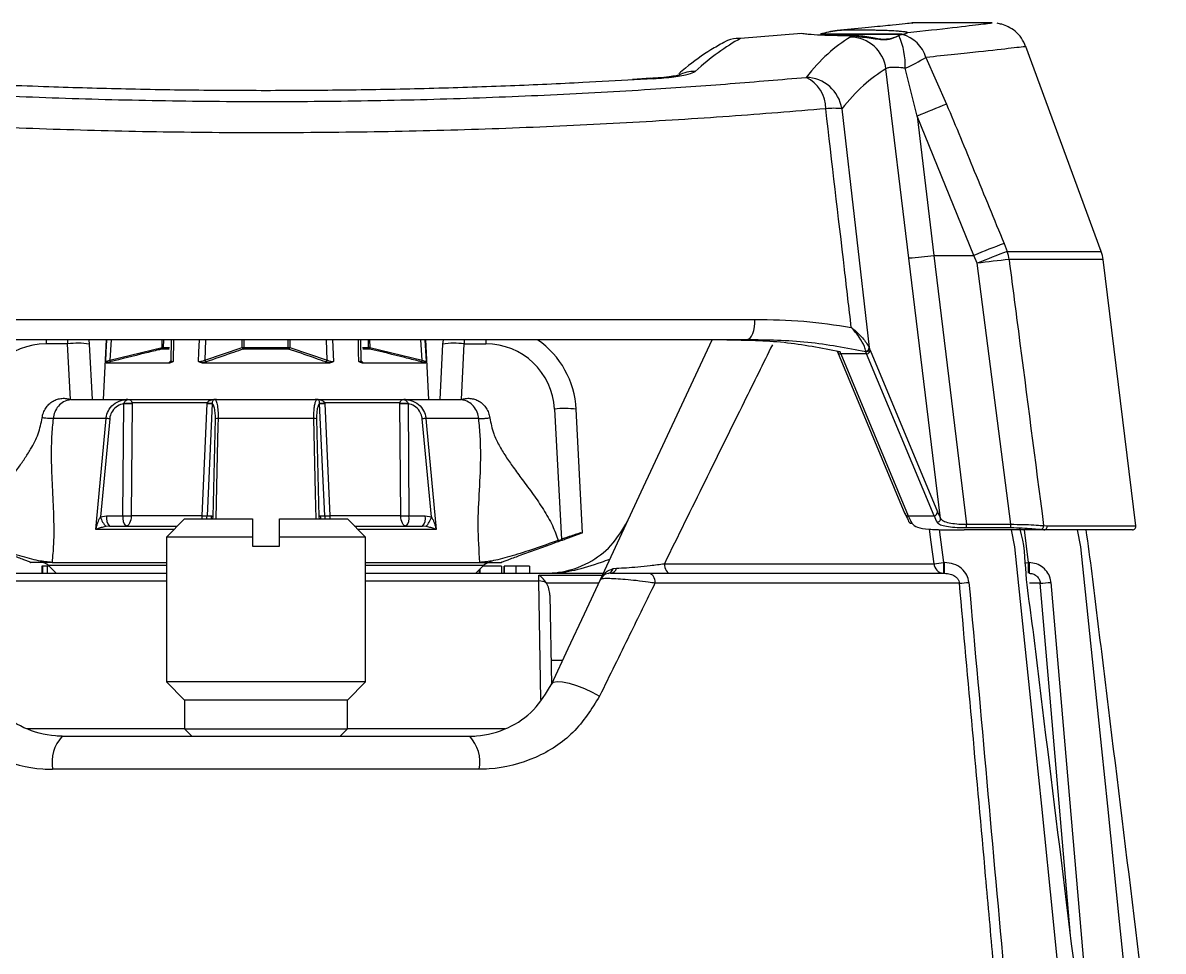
# Model space of a CAD drawing. Extents: x 16.5 to 113.1, y 4.4 to 84.5.
# Drawn here: x 53.288 to 56.439, y 78.238 to 80.802 of the extents above; entities that cross this region are included whole.
import ezdxf

# ---------------------------------------------------------------- set-up
doc = ezdxf.new("R2010")
doc.units = 0
doc.header["$MEASUREMENT"] = 0
doc.layers.add('OBJECT', color=7, linetype='CONTINUOUS')

msp = doc.modelspace()

# ---------------------------------------------------------------- linework, layer by layer
at = {"layer": 'OBJECT'}
for p, q in [((55.9653, 80.8021), (55.7453, 80.8021)), ((55.4391, 80.7727), (55.2707, 80.7591)), ((55.4391, 80.7727), (55.4326, 80.7721)), ((55.4426, 80.7722), (55.4391, 80.7727)), ((55.4426, 80.7722), (55.4428, 80.7721)), ((55.4426, 80.7722), (55.4428, 80.7721)), ((55.443, 80.7721), (55.4428, 80.7721)), ((55.443, 80.7721), (55.4428, 80.7721)), ((55.4939, 80.7711), (55.4941, 80.7712)), ((55.7162, 80.7711), (55.4939, 80.7711)), ((55.4941, 80.7712), (55.7254, 80.7712)), ((55.5742, 80.7629), (55.5892, 80.7664)), ((55.5892, 80.7664), (55.5892, 80.7664)), ((55.7177, 80.77), (55.7083, 80.7672)), ((55.7276, 80.7721), (55.7177, 80.77)), ((55.7273, 80.7721), (55.7272, 80.7721)), ((55.7276, 80.7721), (55.7277, 80.7721)), ((55.7332, 80.7754), (55.7277, 80.7721)), ((56.2677, 80.171), (56.0594, 80.737)), ((55.7833, 80.7068), (55.8402, 80.5777)), ((55.7363, 80.1528), (55.6727, 80.6753)), ((55.7585, 80.5449), (55.7257, 80.6768)), ((55.0233, 80.6493), (54.9721, 80.6461)), ((55.0301, 80.6481), (54.9774, 80.6451)), ((55.0301, 80.6481), (55.0234, 80.6487)), ((55.5504, 80.5648), (55.6262, 79.9056)), ((55.7585, 80.5449), (55.8052, 80.1601)), ((55.9158, 80.1601), (55.7585, 80.5449)), ((55.999, 80.1929), (56.008, 80.171)), ((55.8052, 80.1601), (55.8955, 79.4173)), ((55.8052, 80.1601), (55.9158, 80.1601)), ((55.9247, 80.1382), (55.9158, 80.1601)), ((56.008, 80.171), (56.2677, 80.171)), ((55.8237, 79.4337), (55.7363, 80.1528)), ((56.0177, 79.4173), (55.9247, 80.1382)), ((56.2731, 80.1487), (56.0128, 80.1487)), ((56.3633, 79.4134), (56.2731, 80.1487)), ((52.6097, 79.9832), (55.3108, 79.9832)), ((55.2875, 79.9271), (52.6329, 79.9271)), ((53.3523, 79.9271), (53.3523, 79.9158)), ((53.4118, 79.9158), (53.3523, 79.9158)), ((53.4118, 79.9271), (53.4118, 79.9158)), ((53.4199, 79.7617), (53.4118, 79.9158)), ((53.4717, 79.9153), (53.4797, 79.7621)), ((53.5184, 79.9271), (53.5097, 79.7621)), ((53.5316, 79.9271), (53.5286, 79.8705)), ((53.5286, 79.8705), (53.6725, 79.9061)), ((53.6725, 79.9061), (53.6733, 79.9271)), ((53.6769, 79.9271), (53.676, 79.9059)), ((53.676, 79.9059), (53.6928, 79.9059)), ((53.6981, 79.9271), (53.6972, 79.8692)), ((53.7044, 79.9271), (53.7035, 79.8667)), ((53.7927, 79.9271), (53.7905, 79.8705)), ((53.7905, 79.8705), (53.8936, 79.9061)), ((53.8936, 79.9061), (53.8942, 79.9271)), ((53.8988, 79.9271), (53.8982, 79.9059)), ((53.8982, 79.9059), (54.0213, 79.9059)), ((54.0253, 79.9271), (54.0259, 79.9061)), ((54.0259, 79.9061), (54.1289, 79.8705)), ((54.1289, 79.8705), (54.1267, 79.9271)), ((54.1438, 79.9271), (54.1462, 79.8667)), ((54.2223, 79.8692), (54.2214, 79.9271)), ((54.2264, 79.9059), (54.2434, 79.9059)), ((54.2461, 79.9271), (54.247, 79.9061)), ((54.247, 79.9061), (54.3909, 79.8705)), ((54.3909, 79.8705), (54.3878, 79.9271)), ((54.3991, 79.9271), (54.4024, 79.8667)), ((54.4097, 79.7621), (54.4011, 79.9271)), ((54.4478, 79.9153), (54.4397, 79.7621)), ((54.4996, 79.7617), (54.5077, 79.9158)), ((54.5077, 79.9271), (54.5077, 79.9158)), ((54.5077, 79.9158), (54.5672, 79.9158)), ((54.5672, 79.9271), (54.5672, 79.9158)), ((55.6262, 79.9056), (55.627, 79.9038)), ((53.6927, 79.9013), (53.6725, 79.9013)), ((54.022, 79.9013), (53.8974, 79.9013)), ((54.2469, 79.9013), (54.227, 79.9013)), ((55.539, 79.8936), (55.7252, 79.4465)), ((55.6193, 79.8882), (55.5483, 79.8882)), ((55.5483, 79.8882), (55.7344, 79.4411)), ((55.6171, 79.8933), (55.6169, 79.8954)), ((55.8055, 79.4411), (55.6193, 79.8882)), ((55.6292, 79.8987), (55.8154, 79.4515)), ((53.518, 79.8631), (53.6941, 79.8631)), ((53.7837, 79.8631), (54.1358, 79.8631)), ((54.2224, 79.8686), (54.2257, 79.8657)), ((54.2254, 79.8631), (54.4014, 79.8631)), ((53.4199, 79.7617), (53.4268, 79.7621)), ((53.4268, 79.7621), (53.5739, 79.7621)), ((53.5647, 79.4406), (53.567, 79.7511)), ((53.567, 79.7511), (53.5672, 79.7515)), ((53.5739, 79.7621), (53.8234, 79.7621)), ((53.5897, 79.7511), (53.5874, 79.4406)), ((53.7976, 79.7527), (53.5897, 79.7527)), ((53.5897, 79.7527), (53.5897, 79.7511)), ((53.7835, 79.4406), (53.7975, 79.7511)), ((53.7975, 79.7511), (53.7976, 79.7527)), ((53.8114, 79.7511), (53.7975, 79.4406)), ((53.8114, 79.7515), (53.8114, 79.7511)), ((53.8234, 79.7621), (54.0961, 79.7621)), ((54.0961, 79.7621), (54.3455, 79.7621)), ((54.108, 79.7511), (54.108, 79.7515)), ((54.122, 79.4406), (54.108, 79.7511)), ((54.1219, 79.7527), (54.122, 79.7511)), ((54.3297, 79.7527), (54.1219, 79.7527)), ((54.122, 79.7511), (54.1359, 79.4406)), ((54.3297, 79.7511), (54.3297, 79.7527)), ((54.332, 79.4406), (54.3297, 79.7511)), ((54.3455, 79.7621), (54.4926, 79.7621)), ((54.3522, 79.7515), (54.3525, 79.7511)), ((54.3525, 79.7511), (54.3548, 79.4406)), ((54.4926, 79.7621), (54.4996, 79.7617)), ((54.7569, 79.7358), (54.7758, 79.3758)), ((54.8347, 79.394), (54.8168, 79.7352)), ((53.518, 79.7095), (53.3717, 79.7095)), ((53.5279, 79.7088), (53.5024, 79.4376)), ((53.814, 79.4376), (53.8199, 79.7088)), ((54.0921, 79.7095), (53.8274, 79.7095)), ((54.0995, 79.7088), (54.1054, 79.4376)), ((54.417, 79.4376), (54.3916, 79.7088)), ((54.5477, 79.7095), (54.4015, 79.7095)), ((53.5024, 79.4376), (53.5194, 79.4406)), ((53.5194, 79.4406), (53.5647, 79.4406)), ((53.7835, 79.4406), (53.5874, 79.4406)), ((53.7347, 79.4321), (53.6847, 79.3821)), ((53.7347, 79.4321), (53.9222, 79.4321)), ((53.7975, 79.4406), (53.8096, 79.4406)), ((53.8096, 79.4406), (53.814, 79.4376)), ((53.9972, 79.4321), (54.1847, 79.4321)), ((53.9972, 79.3821), (53.9972, 79.4321)), ((54.1054, 79.4376), (54.1099, 79.4406)), ((54.1099, 79.4406), (54.122, 79.4406)), ((54.332, 79.4406), (54.1359, 79.4406)), ((54.2347, 79.3821), (54.1847, 79.4321)), ((54.3548, 79.4406), (54.4, 79.4406)), ((54.4, 79.4406), (54.417, 79.4376)), ((55.7344, 79.4411), (55.8055, 79.4411)), ((53.7059, 79.4034), (53.4893, 79.4034)), ((53.5272, 79.4121), (53.5181, 79.4114)), ((53.5272, 79.4121), (53.7147, 79.4121)), ((54.2047, 79.4121), (54.3923, 79.4121)), ((54.4302, 79.4034), (54.2135, 79.4034)), ((54.4013, 79.4114), (54.3923, 79.4121)), ((55.8197, 79.4029), (55.8316, 79.3116)), ((56.1093, 79.4021), (55.8885, 79.4021)), ((55.8955, 79.4072), (55.8955, 79.4173)), ((55.8955, 79.4173), (56.0177, 79.4173)), ((56.0177, 79.4072), (55.8955, 79.4072)), ((56.0177, 79.4072), (56.0177, 79.4173)), ((56.0545, 79.4021), (56.0655, 79.3116)), ((56.1093, 79.4021), (56.0993, 79.4026)), ((56.1082, 79.4138), (56.1182, 79.4134)), ((56.3534, 79.4021), (56.1093, 79.4021)), ((56.1182, 79.4134), (56.3633, 79.4134)), ((53.6847, 79.3821), (53.6847, 78.9821)), ((53.9222, 79.3821), (53.6847, 79.3821)), ((53.9222, 79.3821), (53.9222, 79.3571)), ((53.9972, 79.3571), (53.9972, 79.3821)), ((54.2347, 79.3821), (53.9972, 79.3821)), ((54.2347, 78.9821), (54.2347, 79.3821)), ((54.7674, 79.3728), (54.7758, 79.3758)), ((54.7851, 79.376), (54.831, 79.3927)), ((54.831, 79.3927), (54.831, 79.394)), ((53.9222, 79.3571), (53.9972, 79.3571)), ((54.6594, 79.3309), (54.7373, 79.3591)), ((53.3686, 79.3121), (53.3097, 79.3121)), ((53.3686, 79.3121), (53.6847, 79.3121)), ((54.2347, 79.3121), (54.5508, 79.3121)), ((54.5508, 79.3121), (54.6097, 79.3121)), ((55.0604, 79.3085), (55.8056, 79.3085)), ((55.8316, 79.3116), (55.8345, 79.3116)), ((55.8316, 79.3116), (55.8316, 79.2821)), ((55.8345, 79.2821), (55.8345, 79.3116)), ((56.0655, 79.3116), (56.068, 79.3116)), ((56.0655, 79.3116), (56.0655, 79.2821)), ((56.068, 79.3116), (56.068, 79.2821)), ((53.0277, 79.2821), (53.6847, 79.2821)), ((53.3407, 79.3021), (53.3407, 79.2821)), ((53.3422, 79.3021), (53.3407, 79.3021)), ((53.3422, 79.3021), (53.3422, 79.2821)), ((53.3555, 79.3021), (53.3422, 79.3021)), ((53.3555, 79.3021), (53.3555, 79.2821)), ((53.3597, 79.3021), (53.3555, 79.3021)), ((53.3585, 79.3034), (53.3797, 79.2821)), ((53.6847, 79.3034), (53.3585, 79.3034)), ((54.5609, 79.3034), (54.2347, 79.3034)), ((54.2347, 79.2821), (54.8917, 79.2821)), ((54.5397, 79.2821), (54.5609, 79.3034)), ((54.5412, 79.2836), (54.5412, 79.2821)), ((54.5491, 79.2916), (54.5491, 79.2821)), ((54.5504, 79.2929), (54.5504, 79.2821)), ((54.6102, 79.3021), (54.5597, 79.3021)), ((54.6102, 79.3021), (54.6102, 79.2821)), ((54.6168, 79.3021), (54.6168, 79.2821)), ((54.6181, 79.3021), (54.6181, 79.2821)), ((54.65, 79.3021), (54.65, 79.2821)), ((54.6882, 79.3021), (54.6882, 79.2821)), ((54.7134, 79.2766), (54.8892, 79.2766)), ((54.9119, 79.2821), (54.905, 79.2816)), ((54.9187, 79.2951), (54.9285, 79.2963)), ((55.0197, 79.2821), (55.8345, 79.2821)), ((53.6847, 79.2607), (53.2059, 79.2607)), ((54.7135, 79.2607), (54.2347, 79.2607)), ((54.7192, 78.9338), (54.7135, 79.2607)), ((54.7349, 79.2544), (54.734, 79.2557)), ((54.8788, 79.2544), (54.7349, 79.2544)), ((55.8756, 79.2548), (55.0345, 79.2548)), ((56.0991, 79.2548), (56.0696, 79.2548)), ((56.1286, 79.2569), (56.2636, 77.6821)), ((54.7439, 79.2214), (54.7482, 78.975)), ((54.747, 79.0421), (54.7798, 79.0421)), ((53.6847, 78.9821), (53.7347, 78.9321)), ((53.9597, 78.9821), (53.6847, 78.9821)), ((54.2347, 78.9821), (53.9597, 78.9821)), ((54.1847, 78.9321), (54.2347, 78.9821)), ((53.7347, 78.9321), (53.7347, 78.8521)), ((53.9597, 78.9321), (53.7347, 78.9321)), ((54.1847, 78.9321), (53.9597, 78.9321)), ((54.1847, 78.8521), (54.1847, 78.9321)), ((53.2989, 78.8536), (53.7347, 78.8536)), ((53.3968, 78.8321), (54.5226, 78.8321)), ((53.7347, 78.8521), (53.7547, 78.8321)), ((53.7347, 78.8521), (53.9597, 78.8521)), ((53.9597, 78.8521), (54.1847, 78.8521)), ((54.1647, 78.8321), (54.1847, 78.8521)), ((54.1847, 78.8536), (54.6206, 78.8536)), ((54.5491, 78.7409), (53.3703, 78.7409))]:
    msp.add_line(p, q, dxfattribs=at)
at = {"layer": 'OBJECT', "flags": 128}
for points in [[(55.2875, 79.9271), (55.2924, 79.9283), (55.2971, 79.9316), (55.3014, 79.9369), (55.3051, 79.944), (55.3079, 79.9526), (55.3099, 79.9623), (55.3108, 79.9727), (55.3108, 79.9832)], [(53.4699, 79.9271), (53.47, 79.9265), (53.4717, 79.9153)], [(53.517, 79.8667), (53.5185, 79.8931), (53.5203, 79.9271)], [(53.7733, 79.8667), (53.7743, 79.8931), (53.7757, 79.9271)], [(54.0213, 79.9059), (54.021, 79.9159), (54.0207, 79.9271)], [(54.216, 79.8667), (54.2156, 79.8931), (54.2151, 79.9271)], [(54.2434, 79.9059), (54.243, 79.9159), (54.2426, 79.9271)], [(54.4496, 79.9271), (54.4494, 79.9265), (54.4478, 79.9153)], [(54.8837, 79.2648), (54.9966, 79.5071), (55.1023, 79.7336), (55.1925, 79.9271)], [(55.539, 79.8936), (55.5387, 79.8945), (55.5384, 79.896)], [(53.4893, 79.4034), (53.4911, 79.4232), (53.4986, 79.5026), (53.518, 79.7095)], [(53.8274, 79.7095), (53.827, 79.6896), (53.8252, 79.6102), (53.8214, 79.4321)], [(54.0981, 79.4321), (54.0966, 79.5026), (54.0921, 79.7095)], [(54.4015, 79.7095), (54.4033, 79.6896), (54.4108, 79.6102), (54.4302, 79.4034)], [(53.5874, 79.4406), (53.587, 79.435), (53.5861, 79.4296), (53.5846, 79.4247), (53.5828, 79.4204), (53.5805, 79.4169), (53.578, 79.4143), (53.5753, 79.4127), (53.5725, 79.4121)], [(53.7827, 79.4321), (53.7831, 79.435), (53.7835, 79.4406)], [(53.7959, 79.4321), (53.7967, 79.435), (53.7975, 79.4406)], [(53.808, 79.4321), (53.8088, 79.435), (53.8096, 79.4406)], [(53.8127, 79.4321), (53.813, 79.4329), (53.814, 79.4376)], [(54.1054, 79.4376), (54.1065, 79.4329), (54.1068, 79.4321)], [(54.1099, 79.4406), (54.1107, 79.435), (54.1115, 79.4321)], [(54.122, 79.4406), (54.1228, 79.435), (54.1236, 79.4321)], [(54.1359, 79.4406), (54.1364, 79.435), (54.1368, 79.4321)], [(54.347, 79.4121), (54.3442, 79.4127), (54.3414, 79.4143), (54.3389, 79.4169), (54.3367, 79.4204), (54.3348, 79.4247), (54.3334, 79.4296), (54.3324, 79.435), (54.332, 79.4406)], [(55.8056, 79.3085), (55.7978, 79.368), (55.7931, 79.4039)], [(56.0188, 79.4021), (56.0275, 79.3553), (56.0358, 79.275), (56.0691, 78.9568), (56.0857, 78.7977), (56.1022, 78.6386), (56.1348, 78.3204), (56.1563, 78.1081)], [(56.2013, 79.4021), (56.2099, 79.3553), (56.2183, 79.275), (56.2516, 78.9568), (56.2681, 78.7977), (56.2846, 78.6386), (56.3173, 78.3204), (56.3387, 78.1081)], [(54.831, 79.3927), (54.8331, 79.3934), (54.8343, 79.3939), (54.8347, 79.394)], [(55.0604, 79.3085), (55.061, 79.3032), (55.0621, 79.2982), (55.0637, 79.2936), (55.0656, 79.2897), (55.0679, 79.2865), (55.0704, 79.2841), (55.0732, 79.2826), (55.076, 79.2821)], [(56.0556, 79.3105), (56.0603, 79.311), (56.0655, 79.3116)], [(54.7135, 79.2607), (54.7135, 79.267), (54.7134, 79.2724), (54.7134, 79.2766)], [(55.0197, 79.2821), (55.0225, 79.2816), (55.0251, 79.2801), (55.0276, 79.2776), (55.0298, 79.2743), (55.0316, 79.2701), (55.0331, 79.2654), (55.034, 79.2602), (55.0345, 79.2548)], [(54.7492, 78.9765), (54.7948, 79.0743), (54.8396, 79.1704), (54.8837, 79.2648)], [(56.1826, 78.2816), (56.1263, 78.9373), (56.0991, 79.2548)], [(54.7492, 78.9765), (54.7545, 78.9811), (54.7647, 78.9831), (54.7793, 78.9822), (54.7972, 78.9787), (54.8177, 78.9725), (54.8394, 78.9642), (54.8611, 78.9541), (54.8816, 78.9429)]]:
    msp.add_lwpolyline(points, dxfattribs=at)
at = {"layer": 'OBJECT'}
for centre, radius, start, end in [((55.4931, 80.7712), 0.000833, 355.0214, 99.4126), ((55.4932, 80.7712), 0.000841, 354.4319, 98.7727), ((55.5731, 80.6625), 0.1004, 7.3422, 89.3784), ((55.7081, 80.7666), 0.000683, 74.4857, 138.0151), ((55.5277, 80.6856), 0.1982, 357.468, 24.3321), ((55.6925, 80.6782), 0.0952, 17.4609, 74.6528), ((55.7275, 80.7712), 0.000935, 80.984, 107.3724), ((55.7276, 80.7712), 0.000972, 81.5279, 107.2009), ((55.7332, 80.7744), 0.001, 90.0045, 149.9274), ((55.3937, 81.3846), 0.7818, 295.1279, 299.8861), ((55.144, 80.5704), 0.0978, 88.9701, 116.6453), ((55.4109, 80.5655), 0.0955, 359.6108, 64.5899), ((55.4504, 80.5508), 0.101, 8.0048, 89.1329), ((55.5284, 80.3889), 0.1773, 82.8777, 97.1223), ((57.0774, 77.3738), 3.4344, 111.1139, 112.5836), ((57.1698, 77.0993), 3.3078, 110.7288, 112.2781), ((55.6332, 81.4541), 1.3053, 274.5282, 277.5724), ((57.1759, 77.0818), 3.3026, 110.7097, 112.2626), ((55.9028, 80.1367), 0.1106, 6.19, 18.0447), ((56.1738, 80.1365), 0.1, 7, 20.2), ((56.3456, 76.9647), 3.2013, 95.9667, 97.5543), ((53.3523, 79.7258), 0.19, 90, 177), ((53.4396, 79.6692), 0.2482, 82.5677, 96.4326), ((53.6657, 79.733), 0.1732, 86.5865, 87.7589), ((53.6661, 79.9037), 0.00684, 339.5746, 20.9099), ((53.6711, 79.906), 0.00495, 286.8197, 358.9979), ((53.8992, 79.9066), 0.00561, 185.227, 252.085), ((53.901, 80.0417), 0.1358, 266.8592, 268.813), ((53.8879, 79.9052), 0.0103, 337.4977, 3.8789), ((54.0316, 79.9052), 0.0103, 176.1211, 202.5023), ((54.0184, 80.0417), 0.1358, 271.187, 273.1408), ((54.0203, 79.9066), 0.00561, 287.915, 354.773), ((54.2537, 79.733), 0.1732, 92.2411, 93.4135), ((54.2484, 79.906), 0.00495, 181.0021, 253.1803), ((54.2534, 79.9037), 0.00684, 159.0901, 200.4254), ((54.4799, 79.6692), 0.2482, 83.5674, 97.4323), ((54.5672, 79.7258), 0.19, 3, 90), ((54.5672, 79.7221), 0.25, 3, 55.0848), ((55.616, 79.9055), 0.0102, 274.7495, 0.6571), ((55.6167, 79.9035), 0.0102, 272.0663, 1.8106), ((55.5474, 79.8973), 0.00909, 203.806, 275.749), ((55.619, 79.8984), 0.0102, 272.0931, 1.2305), ((53.5228, 79.868), 0.00629, 338.2779, 23.4505), ((53.6933, 79.8701), 0.00444, 275.2915, 312.2269), ((53.7961, 79.8711), 0.0056, 185.8631, 254.623), ((54.1233, 79.8711), 0.0056, 285.377, 354.1369), ((54.2261, 79.8701), 0.00444, 226.8191, 264.7026), ((54.3966, 79.868), 0.00629, 156.5495, 201.7221), ((53.5784, 80.2497), 0.4987, 268.694, 271.306), ((53.5616, 80.0889), 0.3374, 270.965, 274.786), ((53.5792, 79.7722), 0.0101, 268.8588, 271.6824), ((53.8045, 79.9286), 0.1777, 267.7486, 272.2514), ((53.8708, 80.5632), 0.8138, 264.8413, 265.8172), ((54.0487, 80.5632), 0.8138, 274.1828, 275.1587), ((54.115, 79.9286), 0.1777, 267.7486, 272.2514), ((54.3579, 80.0889), 0.3374, 265.214, 269.035), ((54.3411, 80.2497), 0.4987, 268.694, 271.306), ((54.3403, 79.7722), 0.0101, 268.3176, 271.1412), ((54.7847, 79.4892), 0.2481, 82.5653, 96.435), ((53.5158, 79.6078), 0.1017, 83.1836, 88.7644), ((53.8262, 79.6818), 0.0277, 87.5352, 103.1106), ((54.0932, 79.6818), 0.0277, 76.8894, 92.4648), ((54.4037, 79.6078), 0.1017, 91.2356, 96.8164), ((53.5563, 79.4521), 0.0558, 195.0831, 226.8157), ((53.5523, 79.4343), 0.0335, 169.1584, 221.3534), ((53.5976, 79.4343), 0.0335, 169.158, 221.3537), ((53.5761, 79.9384), 0.4979, 268.692, 271.308), ((53.7905, 79.6178), 0.1774, 267.7452, 272.2548), ((54.129, 79.6178), 0.1774, 267.7452, 272.2548), ((54.3434, 79.9384), 0.4979, 268.692, 271.308), ((54.3219, 79.4343), 0.0335, 318.6463, 10.842), ((54.3671, 79.4343), 0.0335, 318.6466, 10.8416), ((54.3631, 79.4521), 0.0558, 313.1843, 344.9169), ((55.7335, 79.4501), 0.0091, 203.8146, 275.7458), ((55.8051, 79.4513), 0.0102, 272.0898, 1.2339), ((55.8135, 79.4331), 0.0102, 271.9023, 3.3779), ((55.7436, 79.4297), 0.00933, 185.5149, 273.462), ((56.0984, 79.4124), 0.00985, 275.1227, 8.1595), ((56.1087, 79.4118), 0.00967, 273.7211, 9.3464), ((56.3534, 79.4121), 0.01, 270, 7), ((53.3373, 79.2821), 0.03, 45, 90), ((54.5822, 79.2821), 0.03, 90, 135), ((55.7007, 80.2908), 0.9879, 276.0978, 277.6193), ((55.8333, 79.3099), 0.0278, 182.833, 266.5145), ((54.9108, 79.2521), 0.03, 101.1652, 155), ((54.9001, 79.3002), 0.0193, 284.9305, 344.7023), ((54.9096, 79.3017), 0.0197, 276.6553, 344.1153), ((54.7146, 79.2207), 0.0401, 61.0809, 91.5769), ((55.8117, 80.2274), 0.9748, 273.7586, 275.3127), ((56.0702, 79.8701), 0.616, 272.6911, 275.4359), ((53.4741, 78.7603), 0.1055, 137.0584, 190.5899), ((54.4454, 78.7603), 0.1055, 349.4101, 42.9416)]:
    msp.add_arc(centre, radius, start, end, dxfattribs=at)
for centre, major_axis, ratio, start_param, end_param in [((53.2879, 63.4251), (2.1689, 17.375), 0.120232, 0.085393, 0.139261), ((57.8491, 63.4251), (-2.1689, 17.375), 0.120232, 0.052189, 0.116637), ((57.9476, 63.4373), (-2.1692, 17.275), 0.120906, 0.052015, 0.116463), ((55.6631, 79.4284), (-0.064, 0.5099), 0.120906, 5.870767, 5.897816), ((55.5822, 79.4271), (-0.0641, 0.4999), 0.123247, 5.870154, 5.906052), ((55.6533, 79.4271), (-0.0641, 0.4999), 0.123247, 5.870154, 5.897203), ((55.692, 79.9009), (-0.0615, 0.4899), 0.120906, 2.729175, 2.855638), ((55.7018, 79.9021), (-0.0615, 0.4999), 0.118561, 2.729775, 2.856239), ((55.7729, 79.9021), (-0.0615, 0.4999), 0.118561, 2.729775, 2.838034), ((55.7827, 79.9034), (-0.0615, 0.4899), 0.120906, 2.729175, 2.837434), ((54.7139, 79.2209), (-0.0008, 0.0477), 0.62936, 4.712775, 5.481253)]:
    msp.add_ellipse(centre, major_axis=major_axis, ratio=ratio, start_param=start_param, end_param=end_param, dxfattribs=at)
for points, knots in [([(55.7452, 80.8015), (55.7461, 80.8016), (55.7488, 80.8019), (55.7047, 80.7974), (55.6368, 80.7906), (55.583, 80.7856), (55.5559, 80.7831)], [0, 0, 0, 0, 0.182958, 0.548368, 0.772924, 1, 1, 1, 1]), ([(55.7332, 80.7754), (55.7773, 80.7803), (55.8665, 80.7902), (55.9315, 80.798), (55.959, 80.8013), (55.9678, 80.8024), (55.9654, 80.8021), (55.9653, 80.8021)], [0, 0, 0, 0, 0.316606, 0.640767, 0.814976, 0.989185, 1, 1, 1, 1]), ([(56.0586, 80.7368), (56.0552, 80.7449), (56.0484, 80.761), (56.0307, 80.7792), (56.0118, 80.7915), (55.9946, 80.7984), (55.984, 80.8002), (55.9795, 80.801)], [0, 0, 0, 0, 0.243675, 0.485922, 0.693887, 0.870524, 1, 1, 1, 1]), ([(55.2707, 80.7591), (55.2705, 80.7591), (55.2667, 80.7592), (55.2522, 80.7584), (55.2357, 80.7557), (55.2259, 80.7484), (55.2249, 80.7476)], [0, 0, 0, 0, 0.009267, 0.238677, 0.920682, 1, 1, 1, 1]), ([(55.5892, 80.7664), (55.5722, 80.7665), (55.5382, 80.7666), (55.492, 80.7681), (55.4598, 80.7701), (55.4476, 80.7716), (55.4428, 80.7721)], [0, 0, 0, 0, 0.275398, 0.550788, 0.82642, 1, 1, 1, 1]), ([(55.4931, 80.7721), (55.5074, 80.7761), (55.527, 80.7817), (55.5498, 80.7828), (55.5559, 80.7831)], [0, 0, 0, 0, 0.729925, 1, 1, 1, 1]), ([(55.5561, 80.7821), (55.5398, 80.7803), (55.5175, 80.778), (55.499, 80.7726), (55.4941, 80.7712)], [0, 0, 0, 0, 0.730795, 1, 1, 1, 1]), ([(55.5559, 80.7831), (55.5729, 80.7831), (55.6069, 80.7832), (55.6559, 80.7824), (55.6964, 80.7809), (55.724, 80.7787), (55.7328, 80.7767), (55.7332, 80.7756), (55.7332, 80.7754)], [0, 0, 0, 0, 0.192554, 0.385108, 0.577706, 0.770473, 0.963486, 1, 1, 1, 1]), ([(55.7322, 80.7744), (55.7306, 80.7753), (55.7274, 80.7772), (55.7016, 80.7795), (55.6635, 80.7812), (55.6161, 80.7821), (55.5787, 80.7822), (55.5591, 80.7821), (55.5561, 80.7821)], [0, 0, 0, 0, 0.193231, 0.386467, 0.579539, 0.772364, 0.965005, 1, 1, 1, 1]), ([(55.7083, 80.7672), (55.698, 80.7626), (55.6797, 80.7545), (55.6397, 80.759), (55.6101, 80.7661), (55.5921, 80.7664), (55.5892, 80.7664)], [0, 0, 0, 0, 0.353797, 0.623722, 0.940059, 1, 1, 1, 1]), ([(55.5892, 80.7654), (55.6057, 80.7634), (55.6367, 80.7596), (55.6751, 80.7534), (55.6965, 80.7617), (55.7054, 80.7655), (55.7074, 80.7663)], [0, 0, 0, 0, 0.352536, 0.661543, 0.924398, 1, 1, 1, 1]), ([(55.2246, 80.748), (55.2128, 80.7414), (55.1769, 80.7213), (55.1358, 80.6922), (55.1066, 80.667), (55.1006, 80.6618)], [0, 0, 0, 0, 0.281659, 0.851955, 1, 1, 1, 1]), ([(56.058, 80.7365), (56.0584, 80.7366), (56.0605, 80.7368), (56.0485, 80.7354), (56.0141, 80.7315), (55.9506, 80.7243), (55.8646, 80.7151), (55.8104, 80.7096), (55.7833, 80.7068)], [0, 0, 0, 0, 0.04707, 0.214049, 0.381028, 0.686484, 0.843242, 1, 1, 1, 1]), ([(55.0301, 80.6481), (55.0498, 80.6496), (55.0892, 80.6527), (55.1303, 80.66), (55.1407, 80.6655), (55.1458, 80.6682)], [0, 0, 0, 0, 0.337926, 0.67584, 1, 1, 1, 1]), ([(55.7257, 80.6768), (55.7235, 80.6771), (55.7136, 80.6783), (55.6974, 80.6796), (55.6817, 80.6792), (55.6746, 80.6774), (55.6731, 80.6758), (55.6727, 80.6753)], [0, 0, 0, 0, 0.080942, 0.365196, 0.637408, 0.898731, 1, 1, 1, 1]), ([(52.4686, 80.6518), (52.5526, 80.6446), (52.721, 80.6303), (52.9938, 80.6124), (53.2775, 80.5982), (53.5706, 80.5888), (53.8686, 80.5845), (54.1668, 80.5854), (54.4609, 80.5918), (54.7477, 80.6029), (55.0091, 80.6175), (55.245, 80.634), (55.3829, 80.6459), (55.4519, 80.6518)], [0, 0, 0, 0, 0.0941084, 0.1885081, 0.2826058, 0.3767764, 0.4712531, 0.5654204, 0.6584643, 0.7518055, 0.8448573, 0.9224279, 1, 1, 1, 1]), ([(54.9774, 80.6451), (54.9304, 80.6424), (54.8189, 80.6359), (54.6337, 80.6277), (54.4244, 80.6207), (54.2115, 80.6163), (53.9989, 80.6146), (53.786, 80.6154), (53.5722, 80.6189), (53.3493, 80.6253), (53.1416, 80.6337), (53.0098, 80.6413), (52.9541, 80.6445)], [0, 0, 0, 0, 0.073735, 0.174905, 0.279004, 0.383102, 0.484278, 0.585454, 0.689583, 0.793713, 0.912817, 1, 1, 1, 1]), ([(55.0432, 80.6501), (55.0431, 80.6501), (55.0376, 80.6496), (55.0304, 80.6492), (55.0234, 80.6489)], [0, 0, 0, 0, 0.0149302, 1, 1, 1, 1]), ([(55.1026, 80.6582), (55.1025, 80.6582), (55.1021, 80.6581), (55.0925, 80.6559), (55.0737, 80.653), (55.054, 80.6511), (55.0432, 80.6501)], [0, 0, 0, 0, 0.126503, 0.359575, 0.651131, 1, 1, 1, 1]), ([(55.5064, 80.5648), (55.4186, 80.5577), (55.2427, 80.5434), (54.9578, 80.5255), (54.6616, 80.5113), (54.3557, 80.502), (54.0449, 80.4979), (53.7341, 80.499), (53.4274, 80.5056), (53.1284, 80.517), (52.8595, 80.5316), (52.6206, 80.5478), (52.4829, 80.5592), (52.414, 80.5648)], [0, 0, 0, 0, 0.0947289, 0.1897538, 0.2844742, 0.3792526, 0.4743386, 0.5691143, 0.6628629, 0.7569108, 0.8506657, 0.9253324, 1, 1, 1, 1]), ([(55.5769, 79.9613), (55.5706, 80.0146), (55.5472, 80.2158), (55.5237, 80.417), (55.5064, 80.5648)], [0, 0, 0, 0, 0.2652137, 1, 1, 1, 1]), ([(55.8402, 80.5777), (55.8658, 80.5161), (55.9191, 80.388), (55.9717, 80.2596), (55.999, 80.1929)], [0, 0, 0, 0, 0.480479, 1, 1, 1, 1]), ([(56.0128, 80.1487), (56.0214, 80.0826), (56.0533, 79.8376), (56.085, 79.5926), (56.1082, 79.4138)], [0, 0, 0, 0, 0.269854, 1, 1, 1, 1]), ([(55.3108, 79.9832), (55.356, 79.9826), (55.4468, 79.9812), (55.5334, 79.9679), (55.5769, 79.9613)], [0, 0, 0, 0, 0.498142, 1, 1, 1, 1]), ([(55.6169, 79.8954), (55.6159, 79.8996), (55.6134, 79.9101), (55.6013, 79.9314), (55.5881, 79.9486), (55.5802, 79.9577), (55.5777, 79.9603), (55.5769, 79.9612), (55.5769, 79.9613)], [0, 0, 0, 0, 0.246968, 0.616294, 0.888223, 0.963535, 0.996187, 1, 1, 1, 1]), ([(55.5769, 79.9613), (55.577, 79.9612), (55.5779, 79.9604), (55.5843, 79.9552), (55.6, 79.9412), (55.6178, 79.9213), (55.6238, 79.9101), (55.6262, 79.9056)], [0, 0, 0, 0, 0.00401, 0.038978, 0.268225, 0.708727, 1, 1, 1, 1]), ([(55.359, 79.9134), (55.3331, 79.8611), (55.2719, 79.7372), (55.1723, 79.5356), (55.0978, 79.3842), (55.0604, 79.3085)], [0, 0, 0, 0, 0.267535, 0.633326, 1, 1, 1, 1]), ([(55.2326, 79.9271), (55.2859, 79.9262), (55.3931, 79.9244), (55.4944, 79.9047), (55.5453, 79.8949)], [0, 0, 0, 0, 0.497109, 1, 1, 1, 1]), ([(55.6171, 79.8933), (55.5641, 79.9036), (55.4574, 79.9243), (55.3444, 79.9262), (55.2875, 79.9271)], [0, 0, 0, 0, 0.496567, 1, 1, 1, 1]), ([(53.6725, 79.9013), (53.6694, 79.9005), (53.6536, 79.8968), (53.6056, 79.8853), (53.5608, 79.8739), (53.5286, 79.8657)], [0, 0, 0, 0, 0.0656014, 0.3280151, 1, 1, 1, 1]), ([(53.8974, 79.9013), (53.8952, 79.9005), (53.8839, 79.8968), (53.8496, 79.8853), (53.8176, 79.8739), (53.7946, 79.8657)], [0, 0, 0, 0, 0.0656024, 0.3280147, 1, 1, 1, 1]), ([(54.1248, 79.8657), (54.1226, 79.8665), (54.1114, 79.8705), (54.0771, 79.8827), (54.0451, 79.8935), (54.022, 79.9013)], [0, 0, 0, 0, 0.065603, 0.328016, 1, 1, 1, 1]), ([(54.3908, 79.8657), (54.3877, 79.8665), (54.372, 79.8705), (54.3241, 79.8827), (54.2792, 79.8935), (54.2469, 79.9013)], [0, 0, 0, 0, 0.065604, 0.328016, 1, 1, 1, 1]), ([(53.517, 79.8667), (53.5172, 79.8668), (53.5176, 79.8668), (53.5197, 79.8675), (53.5232, 79.8686), (53.5264, 79.8698), (53.5283, 79.8704), (53.5286, 79.8705)], [0, 0, 0, 0, 0.164479, 0.417758, 0.679381, 0.954768, 1, 1, 1, 1]), ([(53.518, 79.8631), (53.5179, 79.8633), (53.5174, 79.8637), (53.5172, 79.8655), (53.517, 79.8667), (53.517, 79.8667)], [0, 0, 0, 0, 0.4179225, 0.98707, 1, 1, 1, 1]), ([(53.5286, 79.8657), (53.5283, 79.8656), (53.5258, 79.865), (53.5219, 79.864), (53.5192, 79.8634), (53.518, 79.8631)], [0, 0, 0, 0, 0.086622, 0.616352, 1, 1, 1, 1]), ([(53.6941, 79.8631), (53.6939, 79.8632), (53.693, 79.8637), (53.6927, 79.8645), (53.6935, 79.8654), (53.6937, 79.8657)], [0, 0, 0, 0, 0.165829, 0.685381, 1, 1, 1, 1]), ([(53.6937, 79.8657), (53.6946, 79.8665), (53.6957, 79.8675), (53.6968, 79.8685), (53.697, 79.8686)], [0, 0, 0, 0, 0.819039, 1, 1, 1, 1]), ([(53.7035, 79.8667), (53.7034, 79.8667), (53.7017, 79.8655), (53.6987, 79.8637), (53.6955, 79.8633), (53.6941, 79.8631)], [0, 0, 0, 0, 0.012924, 0.582055, 1, 1, 1, 1]), ([(53.697, 79.8692), (53.697, 79.8688), (53.6971, 79.8679), (53.6965, 79.867), (53.6962, 79.8668), (53.6963, 79.8668), (53.6963, 79.8668)], [0, 0, 0, 0, 0.228474, 0.621224, 0.975517, 1, 1, 1, 1]), ([(53.6973, 79.8692), (53.6973, 79.8688), (53.6974, 79.868), (53.6992, 79.8671), (53.7016, 79.8668), (53.7032, 79.8667), (53.7035, 79.8667)], [0, 0, 0, 0, 0.262461, 0.597154, 0.925255, 1, 1, 1, 1]), ([(53.7733, 79.8667), (53.7743, 79.8668), (53.7768, 79.8668), (53.7812, 79.8675), (53.786, 79.8686), (53.789, 79.8698), (53.7903, 79.8704), (53.7905, 79.8705)], [0, 0, 0, 0, 0.164481, 0.417754, 0.679386, 0.954769, 1, 1, 1, 1]), ([(53.7837, 79.8631), (53.7821, 79.8633), (53.7785, 79.8637), (53.7752, 79.8655), (53.7733, 79.8667), (53.7733, 79.8667)], [0, 0, 0, 0, 0.417945, 0.987083, 1, 1, 1, 1]), ([(53.7946, 79.8657), (53.7944, 79.8656), (53.7926, 79.865), (53.789, 79.864), (53.7852, 79.8634), (53.7837, 79.8631)], [0, 0, 0, 0, 0.086632, 0.616355, 1, 1, 1, 1]), ([(54.1358, 79.8631), (54.1342, 79.8634), (54.1305, 79.864), (54.1269, 79.865), (54.1251, 79.8656), (54.1248, 79.8657)], [0, 0, 0, 0, 0.383645, 0.913368, 1, 1, 1, 1]), ([(54.1289, 79.8705), (54.1291, 79.8704), (54.1305, 79.8698), (54.1335, 79.8686), (54.1383, 79.8675), (54.1427, 79.8668), (54.1452, 79.8668), (54.1462, 79.8667)], [0, 0, 0, 0, 0.045231, 0.320614, 0.582246, 0.835519, 1, 1, 1, 1]), ([(54.1462, 79.8667), (54.1461, 79.8667), (54.1443, 79.8655), (54.141, 79.8637), (54.1373, 79.8633), (54.1358, 79.8631)], [0, 0, 0, 0, 0.012917, 0.582055, 1, 1, 1, 1]), ([(54.216, 79.8667), (54.2168, 79.8668), (54.2189, 79.8668), (54.2213, 79.8675), (54.2225, 79.8684), (54.2222, 79.8691), (54.2222, 79.8692)], [0, 0, 0, 0, 0.204135, 0.558391, 0.929637, 1, 1, 1, 1]), ([(54.2254, 79.8631), (54.224, 79.8633), (54.2208, 79.8637), (54.2177, 79.8655), (54.216, 79.8667), (54.216, 79.8667)], [0, 0, 0, 0, 0.417945, 0.987076, 1, 1, 1, 1]), ([(54.2231, 79.8669), (54.2231, 79.8669), (54.2232, 79.8668), (54.2228, 79.8673), (54.2222, 79.8683), (54.2223, 79.869), (54.2224, 79.8691)], [0, 0, 0, 0, 0.094453, 0.496957, 0.930641, 1, 1, 1, 1]), ([(54.2257, 79.8657), (54.2262, 79.8651), (54.227, 79.8641), (54.2259, 79.8634), (54.2254, 79.8631)], [0, 0, 0, 0, 0.552194, 1, 1, 1, 1]), ([(54.4014, 79.8631), (54.4003, 79.8634), (54.3975, 79.864), (54.3936, 79.865), (54.3912, 79.8656), (54.3908, 79.8657)], [0, 0, 0, 0, 0.383648, 0.913378, 1, 1, 1, 1]), ([(54.3909, 79.8705), (54.3911, 79.8704), (54.393, 79.8698), (54.3963, 79.8686), (54.3998, 79.8675), (54.4018, 79.8668), (54.4023, 79.8668), (54.4024, 79.8667)], [0, 0, 0, 0, 0.045232, 0.320619, 0.582242, 0.835521, 1, 1, 1, 1]), ([(54.4024, 79.8667), (54.4024, 79.8667), (54.4023, 79.8655), (54.402, 79.8637), (54.4016, 79.8633), (54.4014, 79.8631)], [0, 0, 0, 0, 0.01293, 0.582078, 1, 1, 1, 1]), ([(53.3414, 79.7114), (53.3422, 79.7161), (53.344, 79.7256), (53.3507, 79.7384), (53.3598, 79.7494), (53.3709, 79.7576), (53.3832, 79.7632), (53.3958, 79.7656), (53.4083, 79.7654), (53.416, 79.763), (53.4199, 79.7617)], [0, 0, 0, 0, 0.134539, 0.269903, 0.400285, 0.530276, 0.653313, 0.775196, 0.888139, 1, 1, 1, 1]), ([(53.4199, 79.7617), (53.4132, 79.7601), (53.4007, 79.7571), (53.3857, 79.7443), (53.3753, 79.7282), (53.3729, 79.7155), (53.3717, 79.7095)], [0, 0, 0, 0, 0.279795, 0.528307, 0.773253, 1, 1, 1, 1]), ([(53.518, 79.7095), (53.5183, 79.7118), (53.5195, 79.7209), (53.5263, 79.7368), (53.5427, 79.7533), (53.5617, 79.761), (53.5743, 79.7622), (53.5787, 79.7621), (53.579, 79.7621)], [0, 0, 0, 0, 0.07621, 0.30172, 0.561177, 0.846481, 0.991698, 1, 1, 1, 1]), ([(53.567, 79.7511), (53.561, 79.7491), (53.5488, 79.745), (53.5352, 79.7316), (53.5291, 79.7183), (53.5281, 79.7107), (53.5279, 79.7088)], [0, 0, 0, 0, 0.31159, 0.631939, 0.907256, 1, 1, 1, 1]), ([(53.5672, 79.7515), (53.5677, 79.7525), (53.569, 79.755), (53.5715, 79.7582), (53.5747, 79.7608), (53.5773, 79.7619), (53.579, 79.7621), (53.5793, 79.7621), (53.5793, 79.7621), (53.5793, 79.7621), (53.5792, 79.7621), (53.5791, 79.7621), (53.579, 79.7621), (53.579, 79.7621), (53.579, 79.7621)], [0, 0, 0, 0, 0.153506, 0.380159, 0.626294, 0.875657, 0.967794, 0.976808, 0.980962, 0.984132, 0.987396, 0.990545, 0.996552, 1, 1, 1, 1]), ([(53.5739, 79.7621), (53.5743, 79.7621), (53.5761, 79.7621), (53.5779, 79.7621), (53.5794, 79.7621)], [0, 0, 0, 0, 0.1860099, 1, 1, 1, 1]), ([(53.5782, 79.7621), (53.5771, 79.7621), (53.5757, 79.7621), (53.5743, 79.7621), (53.5739, 79.7621)], [0, 0, 0, 0, 0.740635, 1, 1, 1, 1]), ([(53.5794, 79.7621), (53.5796, 79.7621), (53.5798, 79.7621), (53.5803, 79.7621), (53.5812, 79.7621), (53.5827, 79.7619), (53.5847, 79.761), (53.587, 79.7587), (53.5887, 79.7559), (53.5894, 79.7536), (53.5897, 79.7527)], [0, 0, 0, 0, 0.020892, 0.038907, 0.075404, 0.191559, 0.449115, 0.682571, 0.877733, 1, 1, 1, 1]), ([(53.7976, 79.7527), (53.798, 79.7536), (53.799, 79.7559), (53.8025, 79.7587), (53.8074, 79.761), (53.8121, 79.7619), (53.8154, 79.7621), (53.8167, 79.7621), (53.8172, 79.7621), (53.8175, 79.7621), (53.8177, 79.7621)], [0, 0, 0, 0, 0.12227, 0.317429, 0.550882, 0.808433, 0.924594, 0.96109, 0.979104, 1, 1, 1, 1]), ([(53.8173, 79.7621), (53.8173, 79.7621), (53.8172, 79.7621), (53.8171, 79.7621), (53.8171, 79.7621), (53.817, 79.7621), (53.8169, 79.7621), (53.8166, 79.7621), (53.8159, 79.762), (53.8144, 79.7614), (53.8126, 79.7591), (53.8114, 79.7554), (53.8114, 79.7526), (53.8114, 79.7515)], [0, 0, 0, 0, 0.006253, 0.010875, 0.014165, 0.017467, 0.021804, 0.032031, 0.073939, 0.240402, 0.56958, 0.838899, 1, 1, 1, 1]), ([(53.8199, 79.7088), (53.82, 79.7107), (53.82, 79.7183), (53.8191, 79.7316), (53.816, 79.745), (53.813, 79.7491), (53.8114, 79.7511)], [0, 0, 0, 0, 0.092744, 0.368059, 0.68841, 1, 1, 1, 1]), ([(53.8173, 79.7621), (53.8174, 79.7621), (53.8182, 79.7622), (53.8207, 79.761), (53.8242, 79.7533), (53.8268, 79.7368), (53.8276, 79.7209), (53.8274, 79.7118), (53.8274, 79.7095)], [0, 0, 0, 0, 0.008302, 0.15352, 0.438824, 0.698281, 0.92379, 1, 1, 1, 1]), ([(53.8234, 79.7621), (53.8229, 79.7621), (53.821, 79.7621), (53.819, 79.7621), (53.8175, 79.7621)], [0, 0, 0, 0, 0.226272, 1, 1, 1, 1]), ([(53.8177, 79.7621), (53.8192, 79.7621), (53.8211, 79.7621), (53.823, 79.7621), (53.8234, 79.7621)], [0, 0, 0, 0, 0.813965, 1, 1, 1, 1]), ([(54.0921, 79.7095), (54.092, 79.7155), (54.092, 79.7276), (54.0935, 79.7429), (54.0959, 79.7548), (54.0989, 79.761), (54.1011, 79.7622), (54.1021, 79.7621), (54.1021, 79.7621)], [0, 0, 0, 0, 0.200873, 0.400023, 0.605989, 0.832569, 0.991709, 1, 1, 1, 1]), ([(54.102, 79.7621), (54.1005, 79.7621), (54.0985, 79.7621), (54.0965, 79.7621), (54.0961, 79.7621)], [0, 0, 0, 0, 0.7737555, 1, 1, 1, 1]), ([(54.0961, 79.7621), (54.0964, 79.7621), (54.0983, 79.7621), (54.1002, 79.7621), (54.1018, 79.7621)], [0, 0, 0, 0, 0.186035, 1, 1, 1, 1]), ([(54.108, 79.7511), (54.1068, 79.7495), (54.1042, 79.7464), (54.1014, 79.7367), (54.0996, 79.7239), (54.0995, 79.7138), (54.0995, 79.7088)], [0, 0, 0, 0, 0.255732, 0.511066, 0.755323, 1, 1, 1, 1]), ([(54.1018, 79.7621), (54.1019, 79.7621), (54.1022, 79.7621), (54.1028, 79.7621), (54.1041, 79.7621), (54.1073, 79.7619), (54.112, 79.761), (54.117, 79.7587), (54.1205, 79.7559), (54.1215, 79.7536), (54.1219, 79.7527)], [0, 0, 0, 0, 0.020896, 0.03891, 0.075406, 0.191567, 0.449118, 0.682571, 0.87773, 1, 1, 1, 1]), ([(54.108, 79.7515), (54.108, 79.7525), (54.108, 79.755), (54.1072, 79.7582), (54.1057, 79.7608), (54.1041, 79.7619), (54.1031, 79.7621), (54.1026, 79.7621), (54.1025, 79.7621), (54.1024, 79.7621), (54.1024, 79.7621), (54.1023, 79.7621), (54.1022, 79.7621), (54.1021, 79.7621), (54.1021, 79.7621)], [0, 0, 0, 0, 0.153507, 0.380158, 0.626289, 0.875661, 0.967793, 0.976809, 0.980956, 0.984134, 0.9874, 0.990543, 0.996551, 1, 1, 1, 1]), ([(54.3297, 79.7527), (54.33, 79.7536), (54.3307, 79.7559), (54.3325, 79.7587), (54.3347, 79.761), (54.3368, 79.7619), (54.3383, 79.7621), (54.3392, 79.7621), (54.3396, 79.7621), (54.3399, 79.7621), (54.34, 79.7621)], [0, 0, 0, 0, 0.122267, 0.317429, 0.550885, 0.808441, 0.924596, 0.961093, 0.979108, 1, 1, 1, 1]), ([(54.34, 79.7621), (54.3415, 79.7621), (54.3433, 79.7621), (54.3452, 79.7621), (54.3455, 79.7621)], [0, 0, 0, 0, 0.8139901, 1, 1, 1, 1]), ([(54.3405, 79.7621), (54.3405, 79.7621), (54.3404, 79.7621), (54.3403, 79.7621), (54.3402, 79.7621), (54.3402, 79.7621), (54.3402, 79.7621), (54.3403, 79.7621), (54.3412, 79.762), (54.3437, 79.7614), (54.3471, 79.7591), (54.3503, 79.7554), (54.3517, 79.7526), (54.3522, 79.7515)], [0, 0, 0, 0, 0.006249, 0.010876, 0.014164, 0.01747, 0.021798, 0.032029, 0.07394, 0.240392, 0.569577, 0.8389, 1, 1, 1, 1]), ([(54.3405, 79.7621), (54.3407, 79.7621), (54.3452, 79.7622), (54.3578, 79.761), (54.3768, 79.7533), (54.3931, 79.7368), (54.4, 79.7209), (54.4012, 79.7118), (54.4015, 79.7095)], [0, 0, 0, 0, 0.008302, 0.153519, 0.438823, 0.69828, 0.92379, 1, 1, 1, 1]), ([(54.3455, 79.7621), (54.3452, 79.7621), (54.3435, 79.7621), (54.3418, 79.7621), (54.3405, 79.7621)], [0, 0, 0, 0, 0.220689, 1, 1, 1, 1]), ([(54.3916, 79.7088), (54.3913, 79.7107), (54.3903, 79.7183), (54.3843, 79.7316), (54.3707, 79.745), (54.3585, 79.7491), (54.3525, 79.7511)], [0, 0, 0, 0, 0.092744, 0.368061, 0.68841, 1, 1, 1, 1]), ([(54.4996, 79.7617), (54.5034, 79.763), (54.5111, 79.7654), (54.5237, 79.7656), (54.5363, 79.7632), (54.5487, 79.7576), (54.5597, 79.7493), (54.5688, 79.7384), (54.5755, 79.7256), (54.5772, 79.7161), (54.5781, 79.7114)], [0, 0, 0, 0, 0.112477, 0.225057, 0.347499, 0.470284, 0.600653, 0.730921, 0.866005, 1, 1, 1, 1]), ([(54.5477, 79.7095), (54.5466, 79.7154), (54.5442, 79.7281), (54.5339, 79.7441), (54.5188, 79.757), (54.5064, 79.7601), (54.4996, 79.7617)], [0, 0, 0, 0, 0.221256, 0.475946, 0.713882, 1, 1, 1, 1]), ([(53.1521, 79.3728), (53.1594, 79.3915), (53.1748, 79.4311), (53.2111, 79.4862), (53.2456, 79.5329), (53.2733, 79.5702), (53.2928, 79.5979), (53.3125, 79.6292), (53.3322, 79.6662), (53.3384, 79.6966), (53.3414, 79.7114)], [0, 0, 0, 0, 0.15382, 0.32546, 0.503781, 0.600006, 0.681858, 0.763121, 0.884544, 1, 1, 1, 1]), ([(53.3717, 79.7095), (53.3707, 79.7094), (53.3685, 79.7092), (53.3612, 79.7095), (53.3518, 79.7103), (53.3448, 79.711), (53.3414, 79.7114)], [0, 0, 0, 0, 0.242682, 0.499999, 0.757312, 1, 1, 1, 1]), ([(53.3717, 79.7095), (53.3709, 79.7014), (53.3691, 79.6845), (53.3665, 79.6432), (53.366, 79.5853), (53.3692, 79.5206), (53.3722, 79.4618), (53.3736, 79.4121), (53.3733, 79.3628), (53.3702, 79.3289), (53.3686, 79.3121)], [0, 0, 0, 0, 0.057193, 0.119846, 0.300985, 0.506489, 0.64207, 0.760177, 0.881304, 1, 1, 1, 1]), ([(54.5508, 79.3121), (54.5486, 79.346), (54.5439, 79.4156), (54.5503, 79.5132), (54.5536, 79.5921), (54.5525, 79.6581), (54.5493, 79.6926), (54.5477, 79.7095)], [0, 0, 0, 0, 0.239384, 0.493146, 0.754611, 0.880288, 1, 1, 1, 1]), ([(54.5477, 79.7095), (54.5488, 79.7094), (54.5509, 79.7092), (54.5582, 79.7095), (54.5677, 79.7103), (54.5747, 79.711), (54.5781, 79.7114)], [0, 0, 0, 0, 0.242682, 0.499999, 0.757312, 1, 1, 1, 1]), ([(54.5781, 79.7114), (54.5811, 79.6965), (54.5863, 79.6704), (54.6035, 79.6355), (54.622, 79.6048), (54.6437, 79.5735), (54.6694, 79.5388), (54.698, 79.5005), (54.7268, 79.4584), (54.7513, 79.4163), (54.7623, 79.3866), (54.7674, 79.3728)], [0, 0, 0, 0, 0.115434, 0.204199, 0.296296, 0.390312, 0.496176, 0.628006, 0.757037, 0.887489, 1, 1, 1, 1]), ([(53.4893, 79.4034), (53.4893, 79.4034), (53.4904, 79.4077), (53.4931, 79.4164), (53.4972, 79.428), (53.501, 79.4349), (53.5024, 79.4376)], [0, 0, 0, 0, 0.007064, 0.358604, 0.745841, 1, 1, 1, 1]), ([(53.9222, 79.4321), (53.9222, 79.4319), (53.9222, 79.4153), (53.9222, 79.3986), (53.9222, 79.3821)], [0, 0, 0, 0, 0.013757, 1, 1, 1, 1]), ([(54.417, 79.4376), (54.4185, 79.4349), (54.4222, 79.428), (54.4264, 79.4164), (54.429, 79.4077), (54.4302, 79.4034), (54.4302, 79.4034)], [0, 0, 0, 0, 0.254159, 0.641396, 0.992936, 1, 1, 1, 1]), ([(55.8237, 79.4337), (55.8258, 79.4312), (55.83, 79.4261), (55.8462, 79.4213), (55.8674, 79.4184), (55.885, 79.4175), (55.8943, 79.4173), (55.8955, 79.4173)], [0, 0, 0, 0, 0.2451361, 0.4905004, 0.7303161, 0.9653444, 1, 1, 1, 1]), ([(53.5181, 79.4114), (53.5153, 79.4108), (53.5082, 79.4094), (53.4988, 79.4066), (53.4923, 79.4044), (53.4893, 79.4034), (53.4893, 79.4034)], [0, 0, 0, 0, 0.259142, 0.645711, 0.99312, 1, 1, 1, 1]), ([(54.4302, 79.4034), (54.4301, 79.4034), (54.4272, 79.4044), (54.4207, 79.4066), (54.4112, 79.4094), (54.4042, 79.4108), (54.4013, 79.4114)], [0, 0, 0, 0, 0.00688, 0.354289, 0.740858, 1, 1, 1, 1]), ([(54.7325, 79.2821), (54.7444, 79.2827), (54.7861, 79.2845), (54.849, 79.3067), (54.9155, 79.3537), (54.9447, 79.4025), (54.959, 79.4265)], [0, 0, 0, 0, 0.130798, 0.454343, 0.731133, 1, 1, 1, 1]), ([(55.7441, 79.4204), (55.7483, 79.4163), (55.7567, 79.408), (55.7895, 79.4034), (55.8343, 79.4021), (55.8701, 79.4021), (55.8885, 79.4021)], [0, 0, 0, 0, 0.248571, 0.497385, 0.740827, 1, 1, 1, 1]), ([(55.8955, 79.4072), (55.8865, 79.4074), (55.8685, 79.4076), (55.8444, 79.4098), (55.8257, 79.4137), (55.8167, 79.4185), (55.8144, 79.422), (55.8138, 79.4229)], [0, 0, 0, 0, 0.226177, 0.452205, 0.682223, 0.919651, 1, 1, 1, 1]), ([(56.0177, 79.4173), (56.0291, 79.4173), (56.052, 79.4173), (56.0824, 79.4156), (56.1, 79.4143), (56.1068, 79.4139), (56.1082, 79.4138)], [0, 0, 0, 0, 0.30705, 0.614016, 0.922363, 1, 1, 1, 1]), ([(56.0993, 79.4026), (56.0938, 79.4031), (56.0828, 79.4041), (56.0566, 79.4063), (56.0336, 79.4072), (56.0205, 79.4072), (56.0177, 79.4072)], [0, 0, 0, 0, 0.3048188, 0.6095293, 0.915797, 1, 1, 1, 1]), ([(56.2562, 77.6821), (56.2062, 78.0922), (56.1511, 78.5432), (56.0899, 79.0349), (56.0758, 79.1581), (56.0569, 79.2801), (56.0562, 79.3653), (56.0426, 79.4052), (56.0423, 79.4061)], [0, 0, 0, 0, 0.713222, 0.784544, 0.855866, 0.927188, 0.998448, 1, 1, 1, 1]), ([(56.4387, 77.6821), (56.3883, 78.0921), (56.3329, 78.543), (56.2726, 79.0349), (56.2573, 79.1579), (56.2429, 79.2804), (56.2315, 79.3617), (56.2258, 79.4021)], [0, 0, 0, 0, 0.71491, 0.786401, 0.857892, 0.929384, 1, 1, 1, 1]), ([(53.3686, 79.3121), (53.3571, 79.3131), (53.334, 79.315), (53.2807, 79.3294), (53.2192, 79.3491), (53.1745, 79.3649), (53.1521, 79.3728)], [0, 0, 0, 0, 0.249468, 0.499319, 0.749167, 1, 1, 1, 1]), ([(54.7674, 79.3728), (54.7451, 79.3649), (54.7004, 79.3491), (54.639, 79.3295), (54.5856, 79.3151), (54.5624, 79.3131), (54.5508, 79.3121)], [0, 0, 0, 0, 0.249632, 0.499592, 0.749409, 1, 1, 1, 1]), ([(54.7373, 79.3591), (54.744, 79.3615), (54.7565, 79.3661), (54.7719, 79.3715), (54.7816, 79.3748), (54.7859, 79.3763), (54.7852, 79.376), (54.7851, 79.376)], [0, 0, 0, 0, 0.269503, 0.506964, 0.727957, 0.93863, 1, 1, 1, 1]), ([(54.831, 79.394), (54.828, 79.3932), (54.8222, 79.3915), (54.8066, 79.3865), (54.7905, 79.3811), (54.7798, 79.3773), (54.7758, 79.3758)], [0, 0, 0, 0, 0.272659, 0.546139, 0.8274, 1, 1, 1, 1]), ([(53.3097, 79.3121), (53.3095, 79.3122), (53.309, 79.3124), (53.3039, 79.3144), (53.2939, 79.3183), (53.2801, 79.3235), (53.2681, 79.3279), (53.2613, 79.3304), (53.2601, 79.3309)], [0, 0, 0, 0, 0.124599, 0.319204, 0.5187, 0.729034, 0.951523, 1, 1, 1, 1]), ([(53.307, 79.3132), (53.308, 79.3128), (53.3096, 79.3122), (53.3097, 79.3122), (53.3097, 79.3121)], [0, 0, 0, 0, 0.58575, 1, 1, 1, 1]), ([(54.6097, 79.3121), (54.6099, 79.3122), (54.6104, 79.3124), (54.6156, 79.3144), (54.6255, 79.3183), (54.6393, 79.3235), (54.6513, 79.3279), (54.6582, 79.3304), (54.6594, 79.3309)], [0, 0, 0, 0, 0.124599, 0.319204, 0.5187, 0.729034, 0.951523, 1, 1, 1, 1]), ([(54.6125, 79.3132), (54.6115, 79.3128), (54.6098, 79.3122), (54.6098, 79.3122), (54.6097, 79.3121)], [0, 0, 0, 0, 0.58575, 1, 1, 1, 1]), ([(54.7325, 79.2821), (54.7326, 79.2821), (54.7336, 79.2821), (54.7381, 79.2822), (54.7652, 79.2828), (54.8165, 79.2897), (54.8669, 79.3063), (54.9021, 79.3183), (54.9098, 79.3209)], [0, 0, 0, 0, 0.002733, 0.016789, 0.074371, 0.454752, 0.880625, 1, 1, 1, 1]), ([(54.9285, 79.2963), (54.9373, 79.2967), (54.9549, 79.2973), (54.988, 79.3), (55.0247, 79.3037), (55.0477, 79.3068), (55.0604, 79.3085)], [0, 0, 0, 0, 0.220289, 0.445216, 0.694221, 1, 1, 1, 1]), ([(55.902, 79.2569), (55.902, 79.257), (55.9013, 79.2639), (55.897, 79.2783), (55.8822, 79.2965), (55.8601, 79.3092), (55.843, 79.3108), (55.8345, 79.3116)], [0, 0, 0, 0, 0.005177, 0.217909, 0.46291, 0.731848, 1, 1, 1, 1]), ([(56.1286, 79.2569), (56.1283, 79.2593), (56.1271, 79.2684), (56.1209, 79.2835), (56.1072, 79.299), (56.0888, 79.3096), (56.0749, 79.3109), (56.068, 79.3116)], [0, 0, 0, 0, 0.081788, 0.307581, 0.536949, 0.768514, 1, 1, 1, 1]), ([(54.65, 79.3021), (54.6456, 79.3021), (54.6366, 79.3021), (54.6238, 79.3021), (54.6202, 79.3021), (54.6181, 79.3021)], [0, 0, 0, 0, 0.280085, 0.560201, 1, 1, 1, 1]), ([(54.6882, 79.3021), (54.6879, 79.3021), (54.6872, 79.3021), (54.6793, 79.3021), (54.6657, 79.3021), (54.6552, 79.3021), (54.65, 79.3021)], [0, 0, 0, 0, 0.2810173, 0.5608599, 0.7804588, 1, 1, 1, 1]), ([(54.734, 79.2557), (54.7316, 79.2592), (54.7269, 79.266), (54.7198, 79.2727), (54.7153, 79.2757), (54.7134, 79.2766), (54.7134, 79.2766)], [0, 0, 0, 0, 0.378294, 0.740606, 0.99227, 1, 1, 1, 1]), ([(54.8883, 79.2712), (54.8912, 79.2758), (54.8982, 79.2872), (54.9111, 79.2922), (54.9187, 79.2951)], [0, 0, 0, 0, 0.412645, 1, 1, 1, 1]), ([(54.9119, 79.2821), (54.9126, 79.2821), (54.9149, 79.2821), (54.9236, 79.2821), (54.9396, 79.2821), (54.9595, 79.2821), (54.9823, 79.2821), (55.0032, 79.2821), (55.0152, 79.2821), (55.0197, 79.2821)], [0, 0, 0, 0, 0.072611, 0.232464, 0.384311, 0.536497, 0.701328, 0.887553, 1, 1, 1, 1]), ([(55.8345, 79.2821), (55.8397, 79.2818), (55.8498, 79.281), (55.862, 79.2754), (55.869, 79.2692), (55.873, 79.2637), (55.875, 79.2593), (55.8755, 79.2558), (55.8756, 79.2548)], [0, 0, 0, 0, 0.295538, 0.575717, 0.740309, 0.809194, 0.945638, 1, 1, 1, 1]), ([(56.068, 79.2821), (56.0716, 79.2818), (56.0786, 79.2812), (56.0881, 79.2759), (56.0952, 79.2682), (56.0984, 79.2605), (56.099, 79.256), (56.0991, 79.2548)], [0, 0, 0, 0, 0.2364169, 0.4700983, 0.6980882, 0.9199211, 1, 1, 1, 1]), ([(55.0345, 79.2548), (55.0112, 79.2072), (54.9605, 79.1038), (54.9092, 78.9993), (54.8816, 78.9429)], [0, 0, 0, 0, 0.460735, 1, 1, 1, 1]), ([(55.0345, 79.2548), (55.0285, 79.2557), (55.0123, 79.2582), (54.984, 79.2617), (54.9528, 79.2649), (54.9254, 79.2668), (54.9032, 79.2676), (54.8875, 79.267), (54.8849, 79.2656), (54.8837, 79.2648)], [0, 0, 0, 0, 0.099425, 0.265865, 0.416098, 0.557611, 0.700775, 0.851618, 1, 1, 1, 1]), ([(55.9748, 78.1466), (55.9731, 78.1665), (55.9642, 78.2661), (55.9311, 78.6355), (55.8998, 78.985), (55.8756, 79.2548)], [0, 0, 0, 0, 0.0539192, 0.2695963, 1, 1, 1, 1]), ([(55.902, 79.2569), (55.9349, 78.8899), (55.9821, 78.365), (56.029, 77.8401), (56.0431, 77.6821)], [0, 0, 0, 0, 0.699038, 1, 1, 1, 1]), ([(53.3968, 78.8321), (53.3907, 78.8323), (53.3536, 78.8332), (53.2896, 78.8511), (53.2162, 78.9001), (53.1855, 78.9511), (53.1702, 78.9765)], [0, 0, 0, 0, 0.063317, 0.382239, 0.692331, 1, 1, 1, 1]), ([(54.5226, 78.8321), (54.5288, 78.8323), (54.5659, 78.8332), (54.6298, 78.8511), (54.7033, 78.9001), (54.7339, 78.9511), (54.7492, 78.9765)], [0, 0, 0, 0, 0.063317, 0.382239, 0.692331, 1, 1, 1, 1]), ([(53.0379, 78.9429), (53.0603, 78.9074), (53.1055, 78.8358), (53.2143, 78.7669), (53.3077, 78.7422), (53.3613, 78.7411), (53.3703, 78.7409)], [0, 0, 0, 0, 0.304165, 0.612213, 0.935018, 1, 1, 1, 1]), ([(54.8816, 78.9429), (54.8591, 78.9074), (54.814, 78.8358), (54.7052, 78.7669), (54.6118, 78.7422), (54.5581, 78.7411), (54.5491, 78.7409)], [0, 0, 0, 0, 0.304165, 0.612213, 0.935018, 1, 1, 1, 1])]:
    msp.add_open_spline(points, degree=3, knots=knots, dxfattribs=at)

doc.saveas('drawing.dxf')
